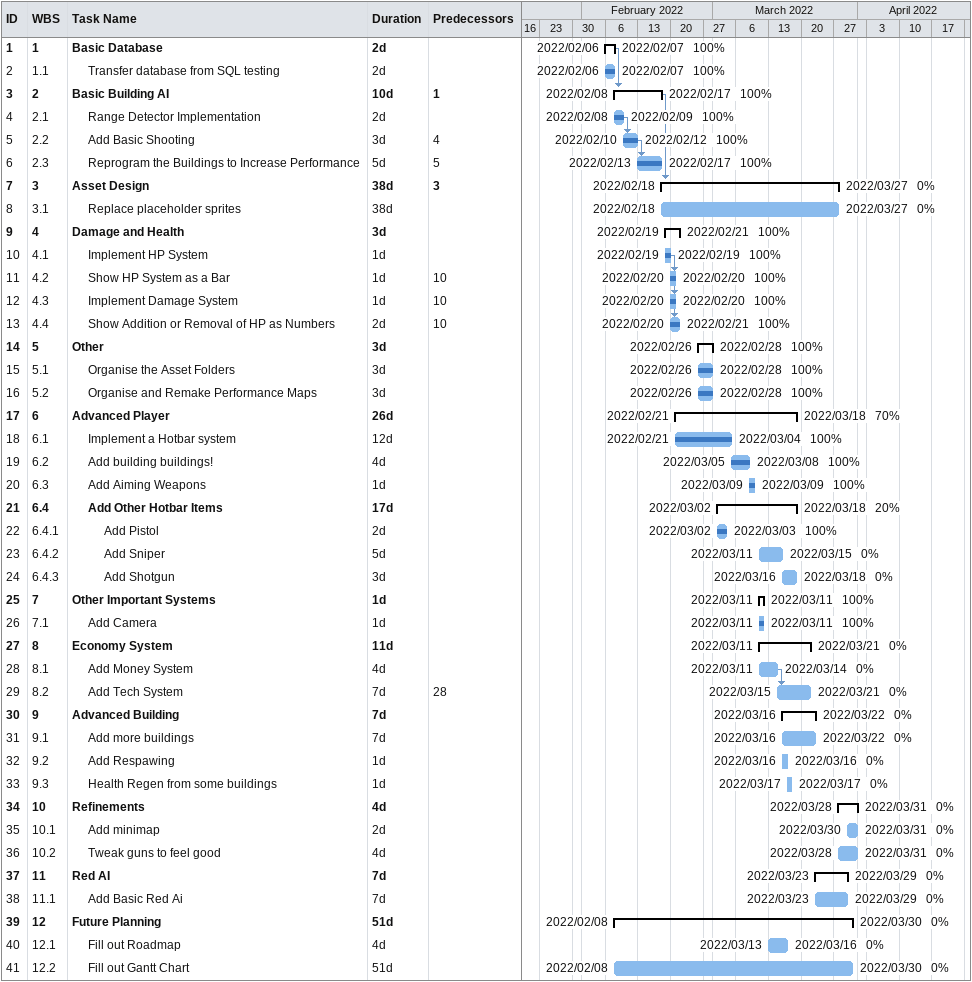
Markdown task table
| ID | WBS | Task | Duration | Start | Finish | Predecessors | % complete |
|---|---|---|---|---|---|---|---|
| 1 | 1 | **Basic Database** | 2d | 2022-02-06 | 2022-02-07 |  | 100 |
| 2 | 1.1 | Transfer database from SQL testing | 2d | 2022-02-06 | 2022-02-07 |  | 100 |
| 3 | 2 | **Basic Building AI** | 10d | 2022-02-08 | 2022-02-17 | 1 | 100 |
| 4 | 2.1 | Range Detector Implementation | 2d | 2022-02-08 | 2022-02-09 |  | 100 |
| 5 | 2.2 | Add Basic Shooting | 3d | 2022-02-10 | 2022-02-12 | 4 | 100 |
| 6 | 2.3 | Reprogram the Buildings to Increase Performance | 5d | 2022-02-13 | 2022-02-17 | 5 | 100 |
| 7 | 3 | **Asset Design** | 38d | 2022-02-18 | 2022-03-27 | 3 | 0 |
| 8 | 3.1 | Replace placeholder sprites | 38d | 2022-02-18 | 2022-03-27 |  | 0 |
| 9 | 4 | **Damage and Health** | 3d | 2022-02-19 | 2022-02-21 |  | 100 |
| 10 | 4.1 | Implement HP System | 1d | 2022-02-19 | 2022-02-19 |  | 100 |
| 11 | 4.2 | Show HP System as a Bar | 1d | 2022-02-20 | 2022-02-20 | 10 | 100 |
| 12 | 4.3 | Implement Damage System | 1d | 2022-02-20 | 2022-02-20 | 10 | 100 |
| 13 | 4.4 | Show Addition or Removal of HP as Numbers | 2d | 2022-02-20 | 2022-02-21 | 10 | 100 |
| 14 | 5 | **Other** | 3d | 2022-02-26 | 2022-02-28 |  | 100 |
| 15 | 5.1 | Organise the Asset Folders | 3d | 2022-02-26 | 2022-02-28 |  | 100 |
| 16 | 5.2 | Organise and Remake Performance Maps | 3d | 2022-02-26 | 2022-02-28 |  | 100 |
| 17 | 6 | **Advanced Player** | 26d | 2022-02-21 | 2022-03-18 |  | 70 |
| 18 | 6.1 | Implement a Hotbar system | 12d | 2022-02-21 | 2022-03-04 |  | 100 |
| 19 | 6.2 | Add building buildings! | 4d | 2022-03-05 | 2022-03-08 |  | 100 |
| 20 | 6.3 | Add Aiming Weapons | 1d | 2022-03-09 | 2022-03-09 |  | 100 |
| 21 | 6.4 | **Add Other Hotbar Items** | 17d | 2022-03-02 | 2022-03-18 |  | 20 |
| 22 | 6.4.1 | Add Pistol | 2d | 2022-03-02 | 2022-03-03 |  | 100 |
| 23 | 6.4.2 | Add Sniper | 5d | 2022-03-11 | 2022-03-15 |  | 0 |
| 24 | 6.4.3 | Add Shotgun | 3d | 2022-03-16 | 2022-03-18 |  | 0 |
| 25 | 7 | **Other Important Systems** | 1d | 2022-03-11 | 2022-03-11 |  | 100 |
| 26 | 7.1 | Add Camera | 1d | 2022-03-11 | 2022-03-11 |  | 100 |
| 27 | 8 | **Economy System** | 11d | 2022-03-11 | 2022-03-21 |  | 0 |
| 28 | 8.1 | Add Money System | 4d | 2022-03-11 | 2022-03-14 |  | 0 |
| 29 | 8.2 | Add Tech System | 7d | 2022-03-15 | 2022-03-21 | 28 | 0 |
| 30 | 9 | **Advanced Building** | 7d | 2022-03-16 | 2022-03-22 |  | 0 |
| 31 | 9.1 | Add more buildings | 7d | 2022-03-16 | 2022-03-22 |  | 0 |
| 32 | 9.2 | Add Respawing | 1d | 2022-03-16 | 2022-03-16 |  | 0 |
| 33 | 9.3 | Health Regen from some buildings | 1d | 2022-03-17 | 2022-03-17 |  | 0 |
| 34 | 10 | **Refinements** | 4d | 2022-03-28 | 2022-03-31 |  | 0 |
| 35 | 10.1 | Add minimap | 2d | 2022-03-30 | 2022-03-31 |  | 0 |
| 36 | 10.2 | Tweak guns to feel good | 4d | 2022-03-28 | 2022-03-31 |  | 0 |
| 37 | 11 | **Red AI** | 7d | 2022-03-23 | 2022-03-29 |  | 0 |
| 38 | 11.1 | Add Basic Red Ai | 7d | 2022-03-23 | 2022-03-29 |  | 0 |
| 39 | 12 | **Future Planning** | 51d | 2022-02-08 | 2022-03-30 |  | 0 |
| 40 | 12.1 | Fill out Roadmap | 4d | 2022-03-13 | 2022-03-16 |  | 0 |
| 41 | 12.2 | Fill out Gantt Chart | 51d | 2022-02-08 | 2022-03-30 |  | 0 |
